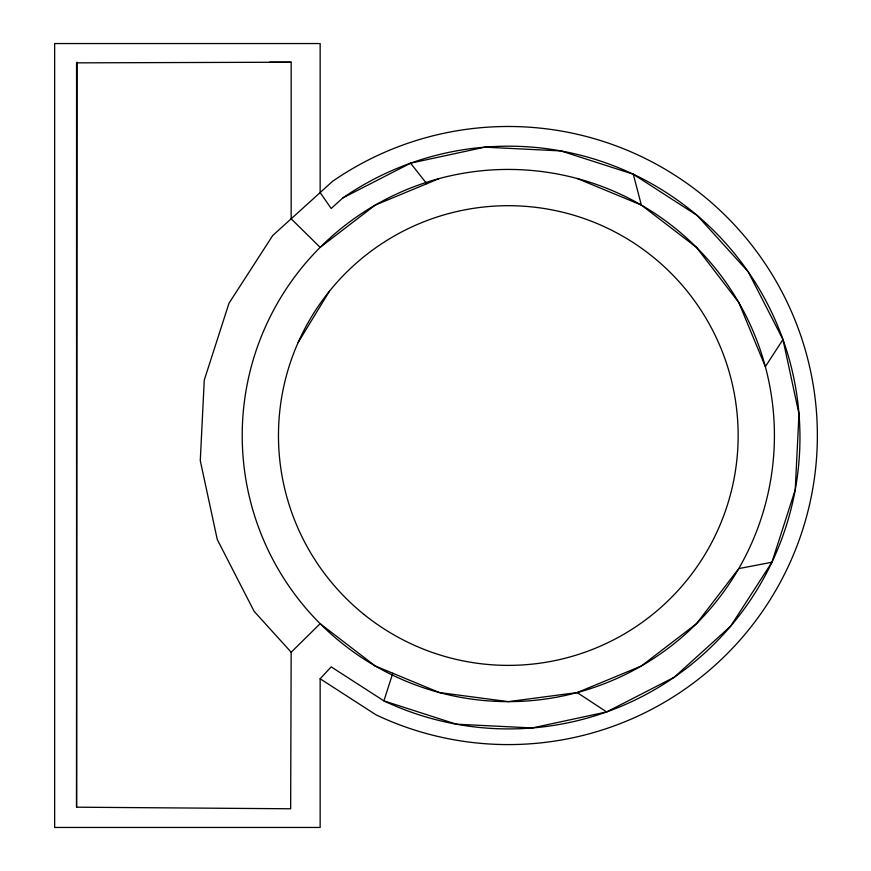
<?xml version="1.0" encoding="UTF-8"?>
<svg xmlns="http://www.w3.org/2000/svg" width="871" height="871" viewBox="0 0 871 871"><rect width="100%" height="100%" fill="white"/><g stroke="black" fill="none" stroke-linecap="round" stroke-linejoin="round"><path stroke-width="1.31" d="M76.561 807.188L77.073 62.2L76.561 62.854L76.561 807.188L290.653 808.778L291.164 652.227L254.103 611.3L217.271 539.519L200.276 460.65L204.271 380.072L228.986 303.271L272.743 235.486L332.548 181.331A309.053 309.053 0 0 1 816.345 410.415A309.053 309.053 0 0 1 376.043 714.851L320.147 678.77L331.187 666.87L383.893 700.883L456.295 724.182L532.268 727.949L606.619 711.934L674.296 677.213L730.671 626.151L771.924 562.252L795.223 489.85L798.99 413.877L782.964 339.527L748.243 271.85L697.192 215.475L633.282 174.222L560.88 150.923L484.907 147.155L410.557 163.182L342.88 197.902L331.187 208.485L320.147 192.556L320.147 43.55L54.655 43.55L54.655 827.45L320.147 827.45L320.147 678.77M392.788 673.25L383.893 700.883A291.36 291.36 0 0 0 798.99 413.877A291.36 291.36 0 0 0 342.88 197.902M298.132 342.499L329.38 291.273M782.964 339.527L765.348 366.658L738.771 302.477L696.473 247.364L641.361 205.077L577.179 178.49M291.164 652.227L320.147 623.701L375.259 665.988L439.43 692.576L508.305 701.645L577.179 692.576L641.361 665.988L696.473 623.701L738.771 568.589L771.924 562.252M439.43 178.49L375.259 205.077L320.147 247.364L291.164 218.795L291.164 62.211L269.487 62.211M76.561 62.854L291.164 62.211M577.179 692.576L606.619 711.934M410.557 163.182L426.79 183.727M633.282 174.222L641.361 205.077M364.045 614.469A229.846 229.846 0 0 0 735.396 471.004A229.846 229.846 0 0 0 425.484 221.136A229.846 229.846 0 0 0 364.045 614.469M375.259 665.988A266.112 266.112 0 0 0 774.417 435.533A266.112 266.112 0 0 0 375.259 205.077A266.112 266.112 0 0 0 375.259 665.988"/></g></svg>
